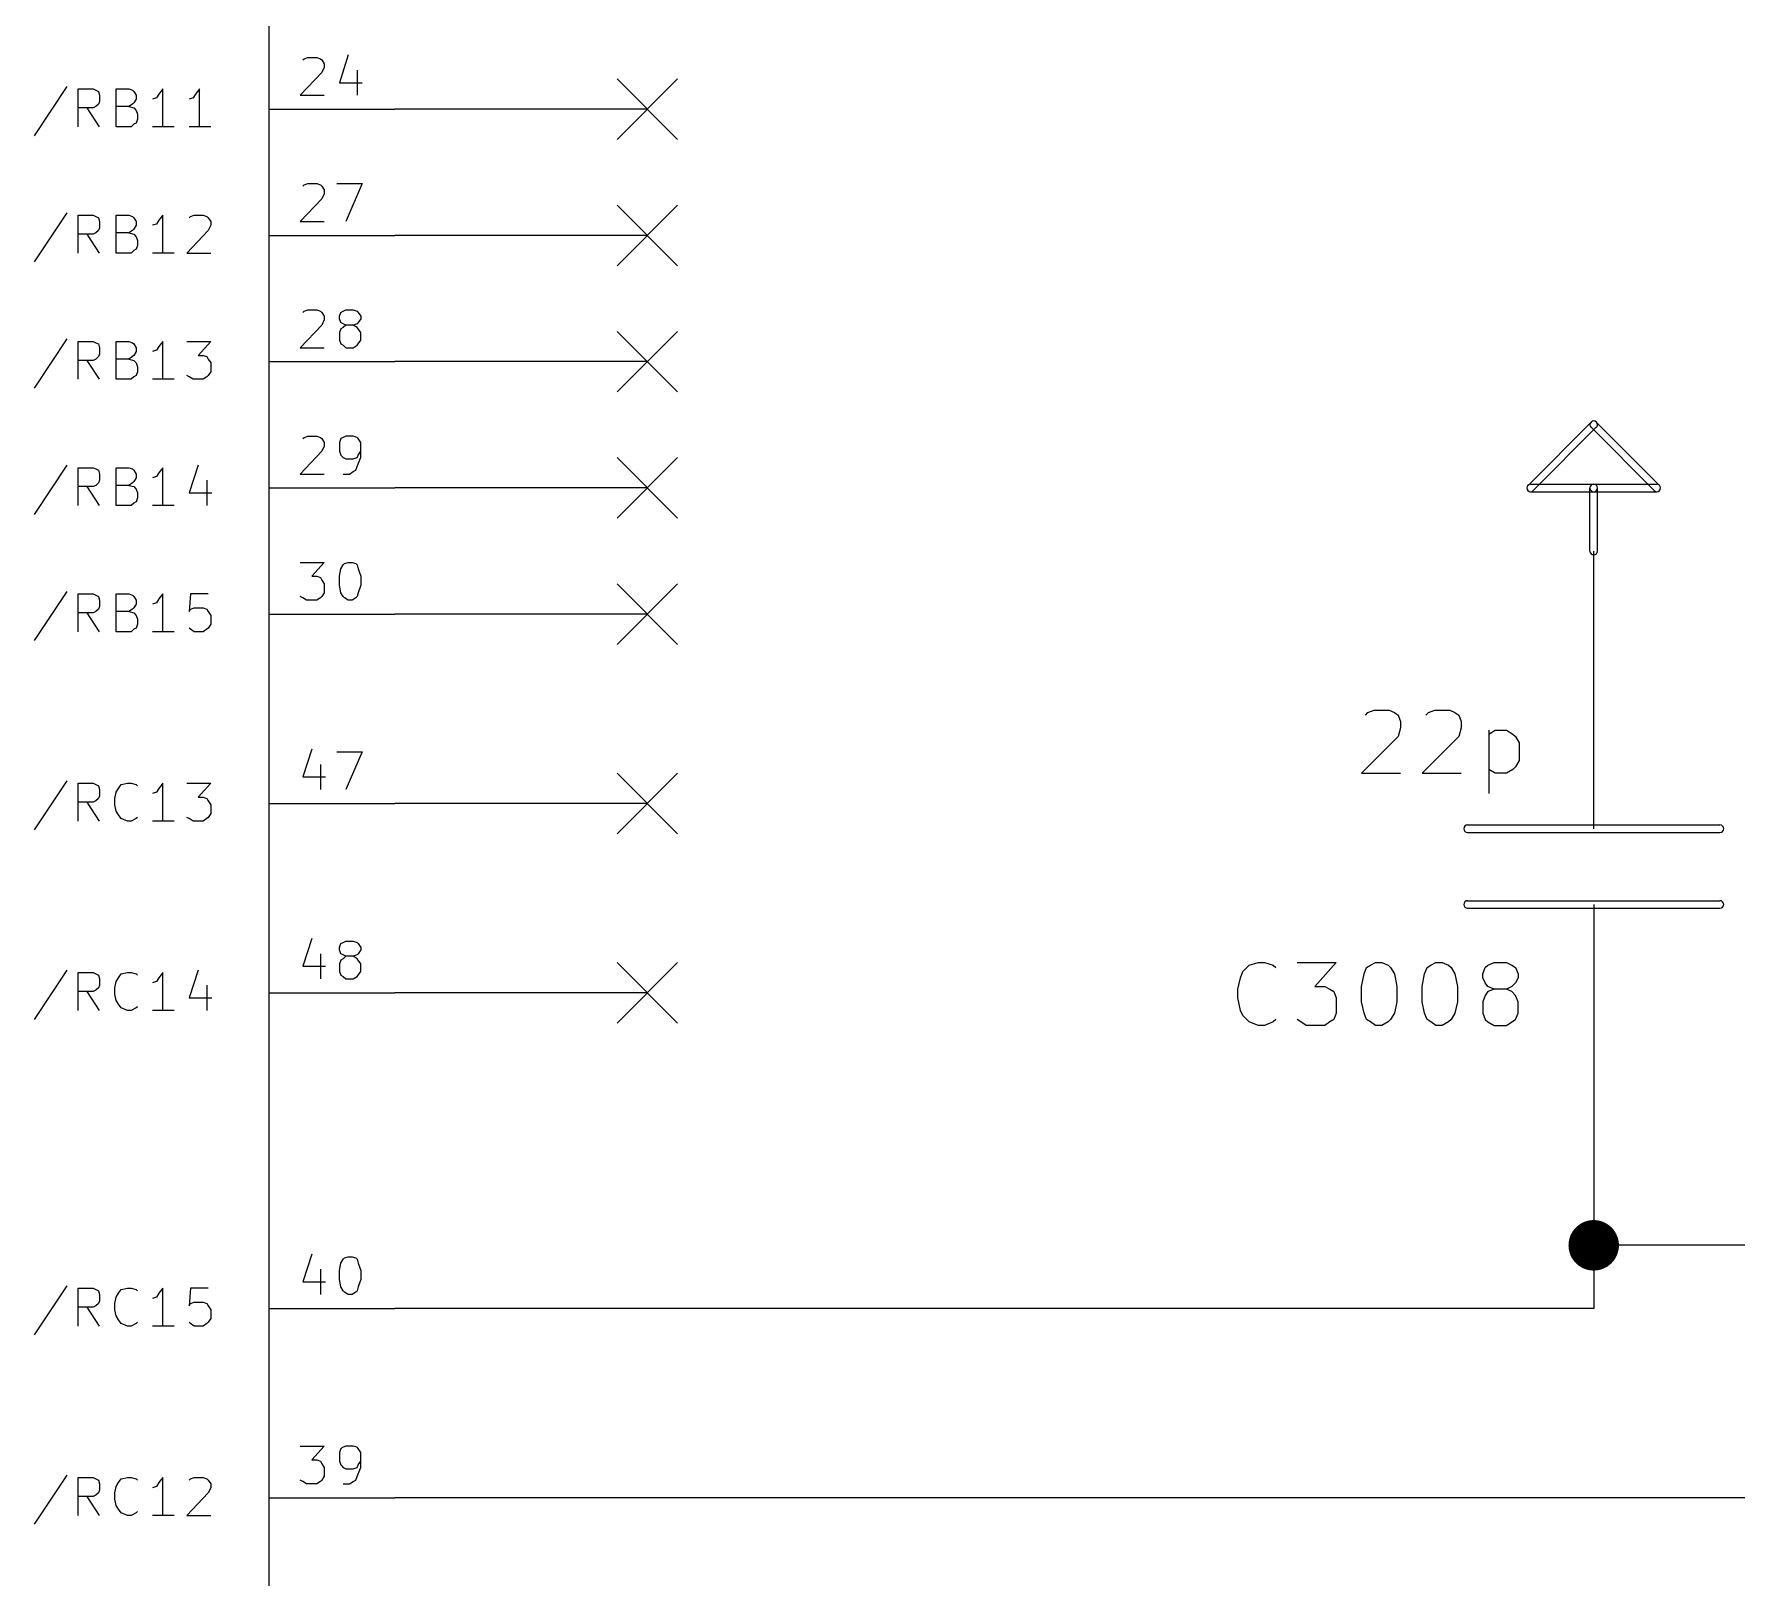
# Model space of a CAD drawing. Extents: x 10 to 287, y -200 to -10.
# Drawn here: x 161.65 to 195.92, y -108.93 to -77.86 of the extents above; entities that cross this region are included whole.
import ezdxf

# ---------------------------------------------------------------- set-up
doc = ezdxf.new("R2010")
doc.units = 0
doc.header["$MEASUREMENT"] = 0

msp = doc.modelspace()

# ---------------------------------------------------------------- linework, layer by layer
at = {"layer": 'Blue 2'}
for p, q in [((173.38, -78.7654), (174.6, -79.9846)), ((174.6, -78.7654), (173.38, -79.9846)), ((173.38, -81.3054), (174.6, -82.5246)), ((174.6, -81.3054), (173.38, -82.5246)), ((173.38, -83.8454), (174.6, -85.0646)), ((174.6, -83.8454), (173.38, -85.0646)), ((173.38, -86.3854), (174.6, -87.6046)), ((174.6, -86.3854), (173.38, -87.6046)), ((173.38, -88.9254), (174.6, -90.1446)), ((174.6, -88.9254), (173.38, -90.1446)), ((173.38, -92.7354), (174.6, -93.9546)), ((174.6, -92.7354), (173.38, -93.9546)), ((173.38, -96.5454), (174.6, -97.7646)), ((174.6, -96.5454), (173.38, -97.7646))]:
    msp.add_line(p, q, dxfattribs=at)
at = {"layer": 'Cyan 2'}
for p, q in [((162.306, -78.9178), (161.646, -79.9084)), ((162.535, -79.7306), (162.535, -78.9686)), ((162.535, -78.9686), (162.839, -78.9686)), ((162.839, -78.9686), (162.89, -78.994)), ((162.89, -78.994), (162.941, -79.0194)), ((162.941, -79.0194), (162.966, -79.0956)), ((162.966, -79.0956), (162.966, -79.2226)), ((163.297, -79.7306), (163.297, -78.9686)), ((163.297, -78.9686), (163.551, -78.9686)), ((163.551, -78.9686), (163.627, -78.994)), ((163.627, -78.994), (163.652, -79.0194)), ((163.652, -79.0194), (163.703, -79.0956)), ((163.703, -79.1718), (163.652, -79.248)), ((163.703, -79.0956), (163.703, -79.1718)), ((164.109, -79.1464), (164.033, -79.1718)), ((164.16, -79.0702), (164.109, -79.1464)), ((164.236, -78.9686), (164.16, -79.0702)), ((164.236, -79.7306), (164.236, -78.9686)), ((164.846, -79.1464), (164.77, -79.1718)), ((164.897, -79.0702), (164.846, -79.1464)), ((164.973, -78.9686), (164.897, -79.0702)), ((164.973, -79.7306), (164.973, -78.9686)), ((162.839, -79.3496), (162.535, -79.3496)), ((162.966, -79.7306), (162.712, -79.3496)), ((162.89, -79.3242), (162.839, -79.3496)), ((162.941, -79.2734), (162.89, -79.3242)), ((162.966, -79.2226), (162.941, -79.2734)), ((163.551, -79.3242), (163.297, -79.3242)), ((163.627, -79.2734), (163.551, -79.3242)), ((163.551, -79.3242), (163.652, -79.3496)), ((163.652, -79.248), (163.627, -79.2734)), ((163.652, -79.3496), (163.703, -79.4004)), ((163.703, -79.4004), (163.728, -79.4766)), ((163.728, -79.4766), (163.728, -79.5782)), ((163.601, -79.7306), (163.297, -79.7306)), ((163.652, -79.6798), (163.601, -79.7306)), ((163.703, -79.6544), (163.652, -79.6798)), ((163.728, -79.5782), (163.703, -79.6544)), ((164.465, -79.7306), (164.033, -79.7306)), ((165.202, -79.7306), (164.77, -79.7306)), ((162.306, -81.4578), (161.646, -82.4484)), ((162.535, -82.2706), (162.535, -81.5086)), ((162.535, -81.5086), (162.839, -81.5086)), ((162.839, -81.5086), (162.89, -81.534)), ((162.89, -81.534), (162.941, -81.5594)), ((162.941, -81.5594), (162.966, -81.6356)), ((163.297, -82.2706), (163.297, -81.5086)), ((163.297, -81.5086), (163.551, -81.5086)), ((163.551, -81.5086), (163.627, -81.534)), ((163.627, -81.534), (163.652, -81.5594)), ((163.652, -81.5594), (163.703, -81.6356)), ((164.236, -81.5086), (164.16, -81.6102)), ((164.236, -82.2706), (164.236, -81.5086)), ((164.77, -81.5594), (164.795, -81.534)), ((164.795, -81.534), (164.871, -81.5086)), ((164.871, -81.5086), (165.049, -81.5086)), ((165.049, -81.5086), (165.125, -81.534)), ((165.125, -81.534), (165.151, -81.5594)), ((165.151, -81.5594), (165.202, -81.6356)), ((162.839, -81.8896), (162.535, -81.8896)), ((162.966, -82.2706), (162.712, -81.8896)), ((162.89, -81.8642), (162.839, -81.8896)), ((162.941, -81.8134), (162.89, -81.8642)), ((162.966, -81.7626), (162.941, -81.8134)), ((162.966, -81.6356), (162.966, -81.7626)), ((163.551, -81.8642), (163.297, -81.8642)), ((163.627, -81.8134), (163.551, -81.8642)), ((163.551, -81.8642), (163.652, -81.8896)), ((163.652, -81.788), (163.627, -81.8134)), ((163.703, -81.7118), (163.652, -81.788)), ((163.652, -81.8896), (163.703, -81.9404)), ((163.703, -81.6356), (163.703, -81.7118)), ((164.109, -81.6864), (164.033, -81.7118)), ((164.16, -81.6102), (164.109, -81.6864)), ((165.151, -81.8134), (164.719, -82.2706)), ((165.202, -81.7118), (165.151, -81.8134)), ((165.202, -81.6356), (165.202, -81.7118)), ((163.652, -82.2198), (163.601, -82.2706)), ((163.703, -82.1944), (163.652, -82.2198)), ((163.703, -81.9404), (163.728, -82.0166)), ((163.728, -82.1182), (163.703, -82.1944)), ((163.728, -82.0166), (163.728, -82.1182)), ((163.601, -82.2706), (163.297, -82.2706)), ((164.465, -82.2706), (164.033, -82.2706)), ((164.719, -82.2706), (165.202, -82.2706)), ((162.306, -83.9978), (161.646, -84.9884)), ((162.535, -84.8106), (162.535, -84.0486)), ((162.535, -84.0486), (162.839, -84.0486)), ((162.839, -84.0486), (162.89, -84.074)), ((162.89, -84.074), (162.941, -84.0994)), ((162.941, -84.0994), (162.966, -84.1756)), ((162.966, -84.3026), (162.941, -84.3534)), ((162.966, -84.1756), (162.966, -84.3026)), ((163.297, -84.8106), (163.297, -84.0486)), ((163.297, -84.0486), (163.551, -84.0486)), ((163.551, -84.0486), (163.627, -84.074)), ((163.627, -84.074), (163.652, -84.0994)), ((163.652, -84.0994), (163.703, -84.1756)), ((163.703, -84.2518), (163.652, -84.328)), ((163.703, -84.1756), (163.703, -84.2518)), ((164.109, -84.2264), (164.033, -84.2518)), ((164.16, -84.1502), (164.109, -84.2264)), ((164.236, -84.0486), (164.16, -84.1502)), ((164.236, -84.8106), (164.236, -84.0486)), ((164.719, -84.0486), (165.202, -84.0486)), ((165.202, -84.0486), (164.948, -84.328)), ((162.839, -84.4296), (162.535, -84.4296)), ((162.966, -84.8106), (162.712, -84.4296)), ((162.89, -84.4042), (162.839, -84.4296)), ((162.941, -84.3534), (162.89, -84.4042)), ((163.551, -84.4042), (163.297, -84.4042)), ((163.627, -84.3534), (163.551, -84.4042)), ((163.551, -84.4042), (163.652, -84.4296)), ((163.652, -84.328), (163.627, -84.3534)), ((163.652, -84.4296), (163.703, -84.4804)), ((163.703, -84.4804), (163.728, -84.5566)), ((163.728, -84.6582), (163.703, -84.7344)), ((163.728, -84.5566), (163.728, -84.6582)), ((164.948, -84.328), (165.049, -84.328)), ((165.049, -84.328), (165.125, -84.3534)), ((165.125, -84.3534), (165.151, -84.4042)), ((165.151, -84.4042), (165.202, -84.4804)), ((165.202, -84.6582), (165.151, -84.7344)), ((165.202, -84.4804), (165.202, -84.6582)), ((163.601, -84.8106), (163.297, -84.8106)), ((163.652, -84.7598), (163.601, -84.8106)), ((163.703, -84.7344), (163.652, -84.7598)), ((164.465, -84.8106), (164.033, -84.8106)), ((164.77, -84.7598), (164.719, -84.7344)), ((164.846, -84.8106), (164.77, -84.7598)), ((165.049, -84.8106), (164.846, -84.8106)), ((165.125, -84.7598), (165.049, -84.8106)), ((165.151, -84.7344), (165.125, -84.7598)), ((162.306, -86.5378), (161.646, -87.5284)), ((162.535, -87.3506), (162.535, -86.5886)), ((162.535, -86.5886), (162.839, -86.5886)), ((162.839, -86.5886), (162.89, -86.614)), ((162.89, -86.614), (162.941, -86.6394)), ((162.941, -86.6394), (162.966, -86.7156)), ((162.966, -86.7156), (162.966, -86.8426)), ((163.297, -87.3506), (163.297, -86.5886)), ((163.297, -86.5886), (163.551, -86.5886)), ((163.551, -86.5886), (163.627, -86.614)), ((163.627, -86.614), (163.652, -86.6394)), ((163.652, -86.6394), (163.703, -86.7156)), ((163.703, -86.7156), (163.703, -86.7918)), ((164.16, -86.6902), (164.109, -86.7664)), ((164.236, -86.5886), (164.16, -86.6902)), ((164.236, -87.3506), (164.236, -86.5886)), ((164.948, -86.5378), (164.77, -87.0966)), ((162.839, -86.9696), (162.535, -86.9696)), ((162.966, -87.3506), (162.712, -86.9696)), ((162.89, -86.9442), (162.839, -86.9696)), ((162.941, -86.8934), (162.89, -86.9442)), ((162.966, -86.8426), (162.941, -86.8934)), ((163.551, -86.9442), (163.297, -86.9442)), ((163.627, -86.8934), (163.551, -86.9442)), ((163.551, -86.9442), (163.652, -86.9696)), ((163.652, -86.868), (163.627, -86.8934)), ((163.703, -86.7918), (163.652, -86.868)), ((163.652, -86.9696), (163.703, -87.0204)), ((163.703, -87.0204), (163.728, -87.0966)), ((164.109, -86.7664), (164.033, -86.7918)), ((165.125, -86.8426), (165.125, -87.3506)), ((163.601, -87.3506), (163.297, -87.3506)), ((163.652, -87.2998), (163.601, -87.3506)), ((163.703, -87.2744), (163.652, -87.2998)), ((163.728, -87.1982), (163.703, -87.2744)), ((163.728, -87.0966), (163.728, -87.1982)), ((164.465, -87.3506), (164.033, -87.3506)), ((164.77, -87.0966), (165.227, -87.0966)), ((162.306, -89.0778), (161.646, -90.0684)), ((162.535, -89.8906), (162.535, -89.1286)), ((162.535, -89.1286), (162.839, -89.1286)), ((162.839, -89.1286), (162.89, -89.154)), ((162.89, -89.154), (162.941, -89.1794)), ((162.941, -89.4334), (162.89, -89.4842)), ((162.941, -89.1794), (162.966, -89.2556)), ((162.966, -89.3826), (162.941, -89.4334)), ((162.966, -89.2556), (162.966, -89.3826)), ((163.297, -89.8906), (163.297, -89.1286)), ((163.297, -89.1286), (163.551, -89.1286)), ((163.551, -89.1286), (163.627, -89.154)), ((163.627, -89.4334), (163.551, -89.4842)), ((163.627, -89.154), (163.652, -89.1794)), ((163.652, -89.408), (163.627, -89.4334)), ((163.652, -89.1794), (163.703, -89.2556)), ((163.703, -89.3318), (163.652, -89.408)), ((163.703, -89.2556), (163.703, -89.3318)), ((164.109, -89.3064), (164.033, -89.3318)), ((164.16, -89.2302), (164.109, -89.3064)), ((164.236, -89.1286), (164.16, -89.2302)), ((164.236, -89.8906), (164.236, -89.1286)), ((164.795, -89.1286), (164.77, -89.4842)), ((164.77, -89.4842), (164.795, -89.4334)), ((165.151, -89.1286), (164.795, -89.1286)), ((164.795, -89.4334), (164.871, -89.408)), ((164.871, -89.408), (165.049, -89.408)), ((165.049, -89.408), (165.125, -89.4334)), ((165.125, -89.4334), (165.151, -89.4842)), ((162.839, -89.5096), (162.535, -89.5096)), ((162.966, -89.8906), (162.712, -89.5096)), ((162.89, -89.4842), (162.839, -89.5096)), ((163.551, -89.4842), (163.297, -89.4842)), ((163.551, -89.4842), (163.652, -89.5096)), ((163.652, -89.5096), (163.703, -89.5604)), ((163.703, -89.5604), (163.728, -89.6366)), ((163.728, -89.7382), (163.703, -89.8144)), ((163.728, -89.6366), (163.728, -89.7382)), ((165.151, -89.4842), (165.202, -89.5604)), ((165.202, -89.7382), (165.151, -89.8144)), ((165.202, -89.5604), (165.202, -89.7382)), ((163.601, -89.8906), (163.297, -89.8906)), ((163.652, -89.8398), (163.601, -89.8906)), ((163.703, -89.8144), (163.652, -89.8398)), ((164.465, -89.8906), (164.033, -89.8906)), ((164.795, -89.8398), (164.77, -89.8144)), ((164.871, -89.8906), (164.795, -89.8398)), ((165.049, -89.8906), (164.871, -89.8906)), ((165.125, -89.8398), (165.049, -89.8906)), ((165.151, -89.8144), (165.125, -89.8398)), ((188.443, -91.567), (188.493, -91.5162)), ((188.493, -91.5162), (188.62, -91.4654)), ((188.62, -91.4654), (188.925, -91.4654)), ((188.925, -91.4654), (189.027, -91.5162)), ((189.027, -91.5162), (189.103, -91.567)), ((189.662, -91.567), (189.713, -91.5162)), ((189.713, -91.5162), (189.84, -91.4654)), ((189.84, -91.4654), (190.144, -91.4654)), ((190.144, -91.4654), (190.246, -91.5162)), ((190.246, -91.5162), (190.322, -91.567)), ((189.103, -91.567), (189.154, -91.694)), ((189.154, -91.821), (189.103, -91.9988)), ((189.154, -91.694), (189.154, -91.821)), ((190.322, -91.567), (190.373, -91.694)), ((190.373, -91.821), (190.322, -91.9988)), ((190.373, -91.694), (190.373, -91.821)), ((189.103, -91.9988), (188.366, -92.7354)), ((190.322, -91.9988), (189.586, -92.7354)), ((190.932, -91.8718), (190.932, -93.1418)), ((190.932, -91.948), (191.059, -91.8718)), ((191.059, -91.8718), (191.287, -91.8718)), ((191.287, -91.8718), (191.414, -91.948)), ((191.414, -91.948), (191.465, -91.9988)), ((191.465, -91.9988), (191.541, -92.1258)), ((191.541, -92.1258), (191.541, -92.4814)), ((191.541, -92.4814), (191.465, -92.6084)), ((162.306, -92.8878), (161.646, -93.8784)), ((188.366, -92.7354), (189.154, -92.7354)), ((189.586, -92.7354), (190.373, -92.7354)), ((191.059, -92.7354), (190.932, -92.6592)), ((191.287, -92.7354), (191.059, -92.7354)), ((191.414, -92.6592), (191.287, -92.7354)), ((191.465, -92.6084), (191.414, -92.6592)), ((162.535, -93.7006), (162.535, -92.9386)), ((162.535, -92.9386), (162.839, -92.9386)), ((162.839, -92.9386), (162.89, -92.964)), ((162.89, -92.964), (162.941, -92.9894)), ((162.941, -92.9894), (162.966, -93.0656)), ((162.966, -93.1926), (162.941, -93.2434)), ((162.966, -93.0656), (162.966, -93.1926)), ((163.271, -93.2434), (163.297, -93.1164)), ((163.297, -93.1164), (163.347, -93.0402)), ((163.347, -93.0402), (163.398, -92.964)), ((163.398, -92.964), (163.525, -92.9386)), ((163.525, -92.9386), (163.601, -92.9386)), ((163.601, -92.9386), (163.703, -92.964)), ((163.703, -92.964), (163.728, -92.9894)), ((164.109, -93.1164), (164.033, -93.1418)), ((164.16, -93.0402), (164.109, -93.1164)), ((164.236, -92.9386), (164.16, -93.0402)), ((164.236, -93.7006), (164.236, -92.9386)), ((164.719, -92.9386), (165.202, -92.9386)), ((165.202, -92.9386), (164.948, -93.218)), ((164.948, -93.218), (165.049, -93.218)), ((165.049, -93.218), (165.125, -93.2434)), ((162.839, -93.3196), (162.535, -93.3196)), ((162.966, -93.7006), (162.712, -93.3196)), ((162.89, -93.2942), (162.839, -93.3196)), ((162.941, -93.2434), (162.89, -93.2942)), ((163.271, -93.3704), (163.271, -93.2434)), ((163.297, -93.4974), (163.271, -93.3704)), ((163.347, -93.5736), (163.297, -93.4974)), ((163.398, -93.6498), (163.347, -93.5736)), ((165.125, -93.2434), (165.151, -93.2942)), ((165.151, -93.2942), (165.202, -93.3704)), ((165.202, -93.5482), (165.151, -93.6244)), ((165.202, -93.3704), (165.202, -93.5482)), ((163.525, -93.7006), (163.398, -93.6498)), ((163.601, -93.7006), (163.525, -93.7006)), ((163.703, -93.6498), (163.601, -93.7006)), ((163.728, -93.6244), (163.703, -93.6498)), ((164.465, -93.7006), (164.033, -93.7006)), ((164.77, -93.6498), (164.719, -93.6244)), ((164.846, -93.7006), (164.77, -93.6498)), ((165.049, -93.7006), (164.846, -93.7006)), ((165.125, -93.6498), (165.049, -93.7006)), ((165.151, -93.6244), (165.125, -93.6498)), ((185.979, -96.7232), (186.106, -96.5962)), ((186.106, -96.5962), (186.284, -96.5454)), ((186.284, -96.5454), (186.411, -96.5454)), ((186.411, -96.5454), (186.588, -96.5962)), ((186.588, -96.5962), (186.639, -96.647)), ((187.071, -96.5454), (187.858, -96.5454)), ((187.858, -96.5454), (187.427, -97.028)), ((188.417, -96.774), (188.468, -96.647)), ((188.468, -96.647), (188.544, -96.5962)), ((188.544, -96.5962), (188.646, -96.5454)), ((188.646, -96.5454), (188.773, -96.5454)), ((188.773, -96.5454), (188.9, -96.5962)), ((188.9, -96.5962), (188.951, -96.647)), ((188.951, -96.647), (189.027, -96.774)), ((189.636, -96.774), (189.687, -96.647)), ((189.687, -96.647), (189.763, -96.5962)), ((189.763, -96.5962), (189.865, -96.5454)), ((189.865, -96.5454), (189.992, -96.5454)), ((189.992, -96.5454), (190.119, -96.5962)), ((190.119, -96.5962), (190.17, -96.647)), ((190.17, -96.647), (190.246, -96.774)), ((190.805, -96.774), (190.856, -96.647)), ((190.856, -96.647), (190.906, -96.5962)), ((190.906, -96.5962), (191.033, -96.5454)), ((191.033, -96.5454), (191.287, -96.5454)), ((191.287, -96.5454), (191.389, -96.5962)), ((191.389, -96.5962), (191.465, -96.647)), ((191.465, -96.647), (191.516, -96.774)), ((162.306, -96.6978), (161.646, -97.6884)), ((162.535, -97.5106), (162.535, -96.7486)), ((162.535, -96.7486), (162.839, -96.7486)), ((162.839, -96.7486), (162.89, -96.774)), ((162.89, -96.774), (162.941, -96.7994)), ((162.941, -96.7994), (162.966, -96.8756)), ((162.966, -97.0026), (162.941, -97.0534)), ((162.966, -96.8756), (162.966, -97.0026)), ((163.271, -97.0534), (163.297, -96.9264)), ((163.297, -96.9264), (163.347, -96.8502)), ((163.347, -96.8502), (163.398, -96.774)), ((163.398, -96.774), (163.525, -96.7486)), ((163.525, -96.7486), (163.601, -96.7486)), ((163.601, -96.7486), (163.703, -96.774)), ((163.703, -96.774), (163.728, -96.7994)), ((164.109, -96.9264), (164.033, -96.9518)), ((164.16, -96.8502), (164.109, -96.9264)), ((164.236, -96.7486), (164.16, -96.8502)), ((164.236, -97.5106), (164.236, -96.7486)), ((164.948, -96.6978), (164.77, -97.2566)), ((165.125, -97.0026), (165.125, -97.5106)), ((185.877, -97.0788), (185.928, -96.8502)), ((185.928, -96.8502), (185.979, -96.7232)), ((188.366, -97.028), (188.417, -96.774)), ((189.027, -96.774), (189.078, -97.028)), ((189.586, -97.028), (189.636, -96.774)), ((190.246, -96.774), (190.297, -97.028)), ((190.805, -96.8502), (190.805, -96.774)), ((190.856, -96.9518), (190.805, -96.8502)), ((190.906, -97.028), (190.856, -96.9518)), ((191.465, -96.9518), (191.389, -97.028)), ((191.516, -96.8502), (191.465, -96.9518)), ((191.516, -96.774), (191.516, -96.8502)), ((162.839, -97.1296), (162.535, -97.1296)), ((162.966, -97.5106), (162.712, -97.1296)), ((162.89, -97.1042), (162.839, -97.1296)), ((162.941, -97.0534), (162.89, -97.1042)), ((163.271, -97.1804), (163.271, -97.0534)), ((163.297, -97.3074), (163.271, -97.1804)), ((163.347, -97.3836), (163.297, -97.3074)), ((164.77, -97.2566), (165.227, -97.2566)), ((185.877, -97.2566), (185.877, -97.0788)), ((185.928, -97.5106), (185.877, -97.2566)), ((187.427, -97.028), (187.63, -97.028)), ((187.63, -97.028), (187.731, -97.0788)), ((187.731, -97.0788), (187.808, -97.1296)), ((187.808, -97.1296), (187.858, -97.2566)), ((187.858, -97.2566), (187.858, -97.5614)), ((188.366, -97.3328), (188.366, -97.028)), ((188.417, -97.5614), (188.366, -97.3328)), ((189.078, -97.3328), (189.027, -97.5614)), ((189.078, -97.028), (189.078, -97.3328)), ((189.586, -97.3328), (189.586, -97.028)), ((189.636, -97.5614), (189.586, -97.3328)), ((190.297, -97.3328), (190.246, -97.5614)), ((190.297, -97.028), (190.297, -97.3328)), ((190.856, -97.2058), (190.805, -97.3328)), ((190.805, -97.3328), (190.805, -97.5614)), ((190.906, -97.1296), (190.856, -97.2058)), ((191.033, -97.0788), (190.906, -97.028)), ((191.033, -97.0788), (190.906, -97.1296)), ((191.287, -97.0788), (191.033, -97.0788)), ((191.389, -97.028), (191.287, -97.0788)), ((191.389, -97.1296), (191.287, -97.0788)), ((191.465, -97.2058), (191.389, -97.1296)), ((191.516, -97.3328), (191.465, -97.2058)), ((191.516, -97.5614), (191.516, -97.3328)), ((163.398, -97.4598), (163.347, -97.3836)), ((163.525, -97.5106), (163.398, -97.4598)), ((163.601, -97.5106), (163.525, -97.5106)), ((163.703, -97.4598), (163.601, -97.5106)), ((163.728, -97.4344), (163.703, -97.4598)), ((164.465, -97.5106), (164.033, -97.5106)), ((185.979, -97.6122), (185.928, -97.5106)), ((186.106, -97.7392), (185.979, -97.6122)), ((186.639, -97.6884), (186.588, -97.7392)), ((187.147, -97.7392), (187.071, -97.6884)), ((187.808, -97.6884), (187.731, -97.7392)), ((187.858, -97.5614), (187.808, -97.6884)), ((188.468, -97.6884), (188.417, -97.5614)), ((188.544, -97.7392), (188.468, -97.6884)), ((188.951, -97.6884), (188.9, -97.7392)), ((189.027, -97.5614), (188.951, -97.6884)), ((189.687, -97.6884), (189.636, -97.5614)), ((189.763, -97.7392), (189.687, -97.6884)), ((190.17, -97.6884), (190.119, -97.7392)), ((190.246, -97.5614), (190.17, -97.6884)), ((190.805, -97.5614), (190.856, -97.6884)), ((190.856, -97.6884), (190.906, -97.7392)), ((191.389, -97.7392), (191.465, -97.6884)), ((191.465, -97.6884), (191.516, -97.5614)), ((186.284, -97.8154), (186.106, -97.7392)), ((186.411, -97.8154), (186.284, -97.8154)), ((186.588, -97.7392), (186.411, -97.8154)), ((187.249, -97.8154), (187.147, -97.7392)), ((187.63, -97.8154), (187.249, -97.8154)), ((187.731, -97.7392), (187.63, -97.8154)), ((188.646, -97.8154), (188.544, -97.7392)), ((188.773, -97.8154), (188.646, -97.8154)), ((188.9, -97.7392), (188.773, -97.8154)), ((189.865, -97.8154), (189.763, -97.7392)), ((189.992, -97.8154), (189.865, -97.8154)), ((190.119, -97.7392), (189.992, -97.8154)), ((190.906, -97.7392), (191.033, -97.8154)), ((191.033, -97.8154), (191.287, -97.8154)), ((191.287, -97.8154), (191.389, -97.7392)), ((162.306, -103.048), (161.646, -104.038)), ((162.535, -103.861), (162.535, -103.099)), ((162.535, -103.099), (162.839, -103.099)), ((162.839, -103.099), (162.89, -103.124)), ((162.89, -103.124), (162.941, -103.149)), ((162.941, -103.149), (162.966, -103.226)), ((163.347, -103.2), (163.398, -103.124)), ((163.398, -103.124), (163.525, -103.099)), ((163.525, -103.099), (163.601, -103.099)), ((163.601, -103.099), (163.703, -103.124)), ((163.703, -103.124), (163.728, -103.149)), ((164.236, -103.099), (164.16, -103.2)), ((164.236, -103.861), (164.236, -103.099)), ((164.795, -103.099), (164.77, -103.454)), ((165.151, -103.099), (164.795, -103.099)), ((162.839, -103.48), (162.535, -103.48)), ((162.966, -103.861), (162.712, -103.48)), ((162.89, -103.454), (162.839, -103.48)), ((162.941, -103.403), (162.89, -103.454)), ((162.966, -103.353), (162.941, -103.403)), ((162.966, -103.226), (162.966, -103.353)), ((163.271, -103.403), (163.297, -103.276)), ((163.271, -103.53), (163.271, -103.403)), ((163.297, -103.276), (163.347, -103.2)), ((164.109, -103.276), (164.033, -103.302)), ((164.16, -103.2), (164.109, -103.276)), ((164.77, -103.454), (164.795, -103.403)), ((164.795, -103.403), (164.871, -103.378)), ((164.871, -103.378), (165.049, -103.378)), ((165.049, -103.378), (165.125, -103.403)), ((165.125, -103.403), (165.151, -103.454)), ((165.151, -103.454), (165.202, -103.53)), ((163.297, -103.657), (163.271, -103.53)), ((163.347, -103.734), (163.297, -103.657)), ((163.398, -103.81), (163.347, -103.734)), ((163.525, -103.861), (163.398, -103.81)), ((163.703, -103.81), (163.601, -103.861)), ((163.728, -103.784), (163.703, -103.81)), ((164.795, -103.81), (164.77, -103.784)), ((164.871, -103.861), (164.795, -103.81)), ((165.125, -103.81), (165.049, -103.861)), ((165.151, -103.784), (165.125, -103.81)), ((165.202, -103.708), (165.151, -103.784)), ((165.202, -103.53), (165.202, -103.708)), ((163.601, -103.861), (163.525, -103.861)), ((164.465, -103.861), (164.033, -103.861)), ((165.049, -103.861), (164.871, -103.861)), ((162.306, -106.858), (161.646, -107.848)), ((162.535, -107.671), (162.535, -106.909)), ((162.535, -106.909), (162.839, -106.909)), ((162.839, -106.909), (162.89, -106.934)), ((162.89, -106.934), (162.941, -106.959)), ((163.347, -107.01), (163.398, -106.934)), ((163.398, -106.934), (163.525, -106.909)), ((163.525, -106.909), (163.601, -106.909)), ((163.601, -106.909), (163.703, -106.934)), ((163.703, -106.934), (163.728, -106.959)), ((164.236, -106.909), (164.16, -107.01)), ((164.236, -107.671), (164.236, -106.909)), ((164.77, -106.959), (164.795, -106.934)), ((164.795, -106.934), (164.871, -106.909)), ((164.871, -106.909), (165.049, -106.909)), ((165.049, -106.909), (165.125, -106.934)), ((165.125, -106.934), (165.151, -106.959)), ((162.89, -107.264), (162.839, -107.29)), ((162.941, -107.213), (162.89, -107.264)), ((162.941, -106.959), (162.966, -107.036)), ((162.966, -107.163), (162.941, -107.213)), ((162.966, -107.036), (162.966, -107.163)), ((163.271, -107.213), (163.297, -107.086)), ((163.271, -107.34), (163.271, -107.213)), ((163.297, -107.086), (163.347, -107.01)), ((164.109, -107.086), (164.033, -107.112)), ((164.16, -107.01), (164.109, -107.086)), ((165.151, -107.213), (164.719, -107.671)), ((165.151, -106.959), (165.202, -107.036)), ((165.202, -107.112), (165.151, -107.213)), ((165.202, -107.036), (165.202, -107.112)), ((162.839, -107.29), (162.535, -107.29)), ((162.966, -107.671), (162.712, -107.29)), ((163.297, -107.467), (163.271, -107.34)), ((163.347, -107.544), (163.297, -107.467)), ((163.398, -107.62), (163.347, -107.544)), ((163.525, -107.671), (163.398, -107.62)), ((163.703, -107.62), (163.601, -107.671)), ((163.728, -107.594), (163.703, -107.62)), ((163.601, -107.671), (163.525, -107.671)), ((164.465, -107.671), (164.033, -107.671)), ((164.719, -107.671), (165.202, -107.671))]:
    msp.add_line(p, q, dxfattribs=at)
at = {"layer": 'Green 2'}
for p, q in [((173.99, -79.375), (168.91, -79.375)), ((173.99, -81.915), (168.91, -81.915)), ((173.99, -84.455), (168.91, -84.455)), ((173.99, -86.995), (168.91, -86.995)), ((193.04, -90.805), (193.04, -88.265)), ((173.99, -89.535), (168.91, -89.535)), ((173.99, -93.345), (168.91, -93.345)), ((173.99, -97.155), (168.91, -97.155)), ((193.04, -98.425), (193.04, -103.505)), ((195.58, -102.235), (193.04, -102.235)), ((193.04, -103.505), (168.91, -103.505)), ((209.55, -107.315), (168.91, -107.315))]:
    msp.add_line(p, q, dxfattribs=at)
at = {"layer": 'Green 2', "const_width": 0.508}
msp.add_lwpolyline([(192.786, -102.235, 1), (193.294, -102.235, 1)], format="xyb", close=True, dxfattribs=at)
at = {"layer": 'Red 2'}
for p, q in [((166.37, -48.895), (166.37, -142.875)), ((167.056, -78.3844), (167.081, -78.359)), ((167.081, -78.359), (167.157, -78.3336)), ((167.157, -78.3336), (167.335, -78.3336)), ((167.335, -78.3336), (167.411, -78.359)), ((167.411, -78.359), (167.437, -78.3844)), ((167.437, -78.3844), (167.488, -78.4606)), ((167.488, -78.4606), (167.488, -78.5368)), ((167.97, -78.2828), (167.792, -78.8416)), ((167.437, -78.6384), (167.005, -79.0956)), ((167.488, -78.5368), (167.437, -78.6384)), ((168.148, -78.5876), (168.148, -79.0956)), ((167.005, -79.0956), (167.488, -79.0956)), ((167.792, -78.8416), (168.25, -78.8416)), ((166.37, -79.375), (168.91, -79.375)), ((167.081, -80.899), (167.157, -80.8736)), ((167.157, -80.8736), (167.335, -80.8736)), ((167.335, -80.8736), (167.411, -80.899)), ((167.742, -80.8736), (168.25, -80.8736)), ((168.25, -80.8736), (167.919, -81.6356)), ((167.437, -81.1784), (167.005, -81.6356)), ((167.056, -80.9244), (167.081, -80.899)), ((167.411, -80.899), (167.437, -80.9244)), ((167.437, -80.9244), (167.488, -81.0006)), ((167.488, -81.0768), (167.437, -81.1784)), ((167.488, -81.0006), (167.488, -81.0768)), ((166.37, -81.915), (168.91, -81.915)), ((167.005, -81.6356), (167.488, -81.6356)), ((167.056, -83.4644), (167.081, -83.439)), ((167.081, -83.439), (167.157, -83.4136)), ((167.157, -83.4136), (167.335, -83.4136)), ((167.335, -83.4136), (167.411, -83.439)), ((167.411, -83.439), (167.437, -83.4644)), ((167.437, -83.4644), (167.488, -83.5406)), ((167.488, -83.6168), (167.437, -83.7184)), ((167.488, -83.5406), (167.488, -83.6168)), ((167.792, -83.5406), (167.818, -83.4644)), ((167.792, -83.5914), (167.792, -83.5406)), ((167.818, -83.6676), (167.792, -83.5914)), ((167.818, -83.4644), (167.869, -83.439)), ((167.869, -83.439), (167.919, -83.4136)), ((167.919, -83.4136), (168.072, -83.4136)), ((168.072, -83.4136), (168.148, -83.439)), ((168.148, -83.439), (168.173, -83.4644)), ((168.173, -83.4644), (168.224, -83.5406)), ((168.224, -83.5914), (168.173, -83.6676)), ((168.224, -83.5406), (168.224, -83.5914)), ((167.437, -83.7184), (167.005, -84.1756)), ((167.818, -83.7946), (167.792, -83.8708)), ((167.792, -83.8708), (167.792, -84.0232)), ((167.869, -83.693), (167.818, -83.6676)), ((167.869, -83.7692), (167.818, -83.7946)), ((167.919, -83.7184), (167.869, -83.693)), ((167.919, -83.7184), (167.869, -83.7692)), ((168.072, -83.7184), (167.919, -83.7184)), ((168.148, -83.693), (168.072, -83.7184)), ((168.148, -83.7692), (168.072, -83.7184)), ((168.173, -83.6676), (168.148, -83.693)), ((168.173, -83.7946), (168.148, -83.7692)), ((168.224, -83.8708), (168.173, -83.7946)), ((168.224, -84.0232), (168.224, -83.8708)), ((167.005, -84.1756), (167.488, -84.1756)), ((167.792, -84.0232), (167.818, -84.0994)), ((167.818, -84.0994), (167.869, -84.1248)), ((167.869, -84.1248), (167.919, -84.1756)), ((167.919, -84.1756), (168.072, -84.1756)), ((168.072, -84.1756), (168.148, -84.1248)), ((168.148, -84.1248), (168.173, -84.0994)), ((168.173, -84.0994), (168.224, -84.0232)), ((166.37, -84.455), (168.91, -84.455)), ((191.719, -86.9442), (192.989, -85.6742)), ((193.091, -85.6742), (194.361, -86.9442)), ((167.056, -86.0044), (167.081, -85.979)), ((167.081, -85.979), (167.157, -85.9536)), ((167.157, -85.9536), (167.335, -85.9536)), ((167.335, -85.9536), (167.411, -85.979)), ((167.411, -85.979), (167.437, -86.0044)), ((167.437, -86.0044), (167.488, -86.0806)), ((167.818, -86.0044), (167.792, -86.0806)), ((167.869, -85.979), (167.818, -86.0044)), ((167.919, -85.9536), (167.869, -85.979)), ((168.072, -85.9536), (167.919, -85.9536)), ((168.148, -85.979), (168.072, -85.9536)), ((168.173, -86.0044), (168.148, -85.979)), ((168.224, -86.0806), (168.173, -86.0044)), ((191.821, -87.0458), (193.091, -85.7758)), ((192.989, -85.7758), (194.259, -87.0458)), ((167.437, -86.2584), (167.005, -86.7156)), ((167.488, -86.1568), (167.437, -86.2584)), ((167.488, -86.0806), (167.488, -86.1568)), ((167.792, -86.0806), (167.792, -86.2584)), ((167.792, -86.2584), (167.818, -86.3346)), ((167.818, -86.3346), (167.869, -86.3854)), ((168.148, -86.3854), (168.173, -86.3346)), ((168.173, -86.3346), (168.224, -86.2584)), ((168.224, -86.3854), (168.224, -86.0806)), ((167.005, -86.7156), (167.488, -86.7156)), ((167.869, -86.3854), (167.919, -86.4108)), ((167.869, -86.7156), (167.996, -86.7156)), ((167.919, -86.4108), (168.072, -86.4108)), ((167.996, -86.7156), (168.072, -86.6648)), ((168.072, -86.4108), (168.148, -86.3854)), ((168.072, -86.6648), (168.123, -86.6394)), ((168.123, -86.6394), (168.173, -86.5124)), ((168.173, -86.5124), (168.224, -86.3854)), ((166.37, -86.995), (168.91, -86.995)), ((191.77, -86.9188), (193.04, -86.9188)), ((192.964, -88.265), (192.964, -86.995)), ((193.04, -86.9188), (194.31, -86.9188)), ((193.116, -88.265), (193.116, -86.995)), ((191.77, -87.0712), (193.04, -87.0712)), ((193.04, -87.0712), (194.31, -87.0712)), ((167.005, -88.4936), (167.488, -88.4936)), ((167.488, -88.4936), (167.234, -88.773)), ((167.234, -88.773), (167.335, -88.773)), ((167.335, -88.773), (167.411, -88.7984)), ((167.792, -88.773), (167.818, -88.6206)), ((167.792, -88.9508), (167.792, -88.773)), ((167.818, -88.6206), (167.869, -88.5444)), ((167.869, -88.5444), (167.894, -88.519)), ((167.894, -88.519), (167.97, -88.4936)), ((167.97, -88.4936), (168.046, -88.4936)), ((168.046, -88.4936), (168.123, -88.519)), ((168.123, -88.519), (168.148, -88.5444)), ((168.148, -88.5444), (168.173, -88.6206)), ((168.173, -88.6206), (168.224, -88.773)), ((168.224, -88.773), (168.224, -88.9508)), ((167.411, -88.7984), (167.437, -88.8492)), ((167.437, -88.8492), (167.488, -88.9254)), ((167.488, -89.1032), (167.437, -89.1794)), ((167.488, -88.9254), (167.488, -89.1032)), ((167.818, -89.1032), (167.792, -88.9508)), ((167.869, -89.1794), (167.818, -89.1032)), ((168.173, -89.1032), (168.148, -89.1794)), ((168.224, -88.9508), (168.173, -89.1032)), ((167.056, -89.2048), (167.005, -89.1794)), ((167.132, -89.2556), (167.056, -89.2048)), ((167.335, -89.2556), (167.132, -89.2556)), ((167.411, -89.2048), (167.335, -89.2556)), ((167.437, -89.1794), (167.411, -89.2048)), ((167.894, -89.2048), (167.869, -89.1794)), ((167.97, -89.2556), (167.894, -89.2048)), ((168.046, -89.2556), (167.97, -89.2556)), ((168.123, -89.2048), (168.046, -89.2556)), ((168.148, -89.1794), (168.123, -89.2048)), ((166.37, -89.535), (168.91, -89.535)), ((193.04, -93.853), (193.04, -90.805)), ((167.234, -92.2528), (167.056, -92.8116)), ((167.742, -92.3036), (168.25, -92.3036)), ((168.25, -92.3036), (167.919, -93.0656)), ((167.056, -92.8116), (167.513, -92.8116)), ((167.411, -92.5576), (167.411, -93.0656)), ((166.37, -93.345), (168.91, -93.345)), ((190.5, -93.7768), (195.58, -93.7768)), ((190.5, -93.9292), (195.58, -93.9292)), ((190.5, -95.3008), (195.58, -95.3008)), ((190.5, -95.4532), (195.58, -95.4532)), ((193.04, -95.377), (193.04, -98.425)), ((167.234, -96.0628), (167.056, -96.6216)), ((167.792, -96.2406), (167.818, -96.1644)), ((167.792, -96.2914), (167.792, -96.2406)), ((167.818, -96.3676), (167.792, -96.2914)), ((167.818, -96.1644), (167.869, -96.139)), ((167.869, -96.139), (167.919, -96.1136)), ((167.919, -96.1136), (168.072, -96.1136)), ((168.072, -96.1136), (168.148, -96.139)), ((168.148, -96.139), (168.173, -96.1644)), ((168.173, -96.1644), (168.224, -96.2406)), ((168.224, -96.2914), (168.173, -96.3676)), ((168.224, -96.2406), (168.224, -96.2914)), ((167.056, -96.6216), (167.513, -96.6216)), ((167.411, -96.3676), (167.411, -96.8756)), ((167.818, -96.4946), (167.792, -96.5708)), ((167.792, -96.5708), (167.792, -96.7232)), ((167.869, -96.393), (167.818, -96.3676)), ((167.869, -96.4692), (167.818, -96.4946)), ((167.919, -96.4184), (167.869, -96.393)), ((167.919, -96.4184), (167.869, -96.4692)), ((168.072, -96.4184), (167.919, -96.4184)), ((168.148, -96.393), (168.072, -96.4184)), ((168.148, -96.4692), (168.072, -96.4184)), ((168.173, -96.3676), (168.148, -96.393)), ((168.173, -96.4946), (168.148, -96.4692)), ((168.224, -96.5708), (168.173, -96.4946)), ((168.224, -96.7232), (168.224, -96.5708)), ((167.792, -96.7232), (167.818, -96.7994)), ((167.818, -96.7994), (167.869, -96.8248)), ((167.869, -96.8248), (167.919, -96.8756)), ((167.919, -96.8756), (168.072, -96.8756)), ((168.072, -96.8756), (168.148, -96.8248)), ((168.148, -96.8248), (168.173, -96.7994)), ((168.173, -96.7994), (168.224, -96.7232)), ((166.37, -97.155), (168.91, -97.155)), ((167.234, -102.413), (167.056, -102.972)), ((167.894, -102.489), (167.97, -102.464)), ((167.97, -102.464), (168.046, -102.464)), ((168.046, -102.464), (168.123, -102.489)), ((198.12, -102.235), (195.58, -102.235)), ((167.411, -102.718), (167.411, -103.226)), ((167.792, -102.743), (167.818, -102.591)), ((167.792, -102.921), (167.792, -102.743)), ((167.818, -102.591), (167.869, -102.514)), ((167.869, -102.514), (167.894, -102.489)), ((168.123, -102.489), (168.148, -102.514)), ((168.148, -102.514), (168.173, -102.591)), ((168.173, -102.591), (168.224, -102.743)), ((168.224, -102.743), (168.224, -102.921)), ((167.056, -102.972), (167.513, -102.972)), ((167.818, -103.073), (167.792, -102.921)), ((167.869, -103.149), (167.818, -103.073)), ((167.894, -103.175), (167.869, -103.149)), ((168.148, -103.149), (168.123, -103.175)), ((168.173, -103.073), (168.148, -103.149)), ((168.224, -102.921), (168.173, -103.073)), ((166.37, -103.505), (168.91, -103.505)), ((167.97, -103.226), (167.894, -103.175)), ((168.046, -103.226), (167.97, -103.226)), ((168.123, -103.175), (168.046, -103.226)), ((167.005, -106.274), (167.488, -106.274)), ((167.488, -106.274), (167.234, -106.553)), ((167.234, -106.553), (167.335, -106.553)), ((167.335, -106.553), (167.411, -106.578)), ((167.411, -106.578), (167.437, -106.629)), ((167.818, -106.324), (167.792, -106.401)), ((167.792, -106.401), (167.792, -106.578)), ((167.792, -106.578), (167.818, -106.655)), ((167.869, -106.299), (167.818, -106.324)), ((167.919, -106.274), (167.869, -106.299)), ((168.072, -106.274), (167.919, -106.274)), ((168.148, -106.299), (168.072, -106.274)), ((168.173, -106.324), (168.148, -106.299)), ((168.224, -106.401), (168.173, -106.324)), ((168.173, -106.655), (168.224, -106.578)), ((168.224, -106.705), (168.224, -106.401)), ((167.437, -106.629), (167.488, -106.705)), ((167.488, -106.883), (167.437, -106.959)), ((167.488, -106.705), (167.488, -106.883)), ((167.818, -106.655), (167.869, -106.705)), ((167.869, -106.705), (167.919, -106.731)), ((167.919, -106.731), (168.072, -106.731)), ((168.072, -106.731), (168.148, -106.705)), ((168.123, -106.959), (168.173, -106.832)), ((168.148, -106.705), (168.173, -106.655)), ((168.173, -106.832), (168.224, -106.705)), ((167.056, -106.985), (167.005, -106.959)), ((167.132, -107.036), (167.056, -106.985)), ((167.335, -107.036), (167.132, -107.036)), ((167.411, -106.985), (167.335, -107.036)), ((167.437, -106.959), (167.411, -106.985)), ((167.869, -107.036), (167.996, -107.036)), ((167.996, -107.036), (168.072, -106.985)), ((168.072, -106.985), (168.123, -106.959)), ((166.37, -107.315), (168.91, -107.315))]:
    msp.add_line(p, q, dxfattribs=at)
for centre, start, end in [((193.04, -85.725), 45, 225), ((193.04, -85.725), 315, 495), ((191.77, -86.995), 90, 270), ((191.77, -86.995), 135, 315), ((193.04, -86.995), 360, 540), ((193.04, -86.995), 90, 270), ((193.04, -86.995), 270, 450), ((194.31, -86.995), 225, 405), ((194.31, -86.995), 270, 450), ((193.04, -88.265), 180, 360), ((190.5, -93.853), 90, 270), ((195.58, -93.853), 270, 450), ((190.5, -95.377), 90, 270), ((195.58, -95.377), 270, 450)]:
    msp.add_arc(centre, 0.0762, start, end, dxfattribs=at)

doc.saveas('drawing.dxf')
